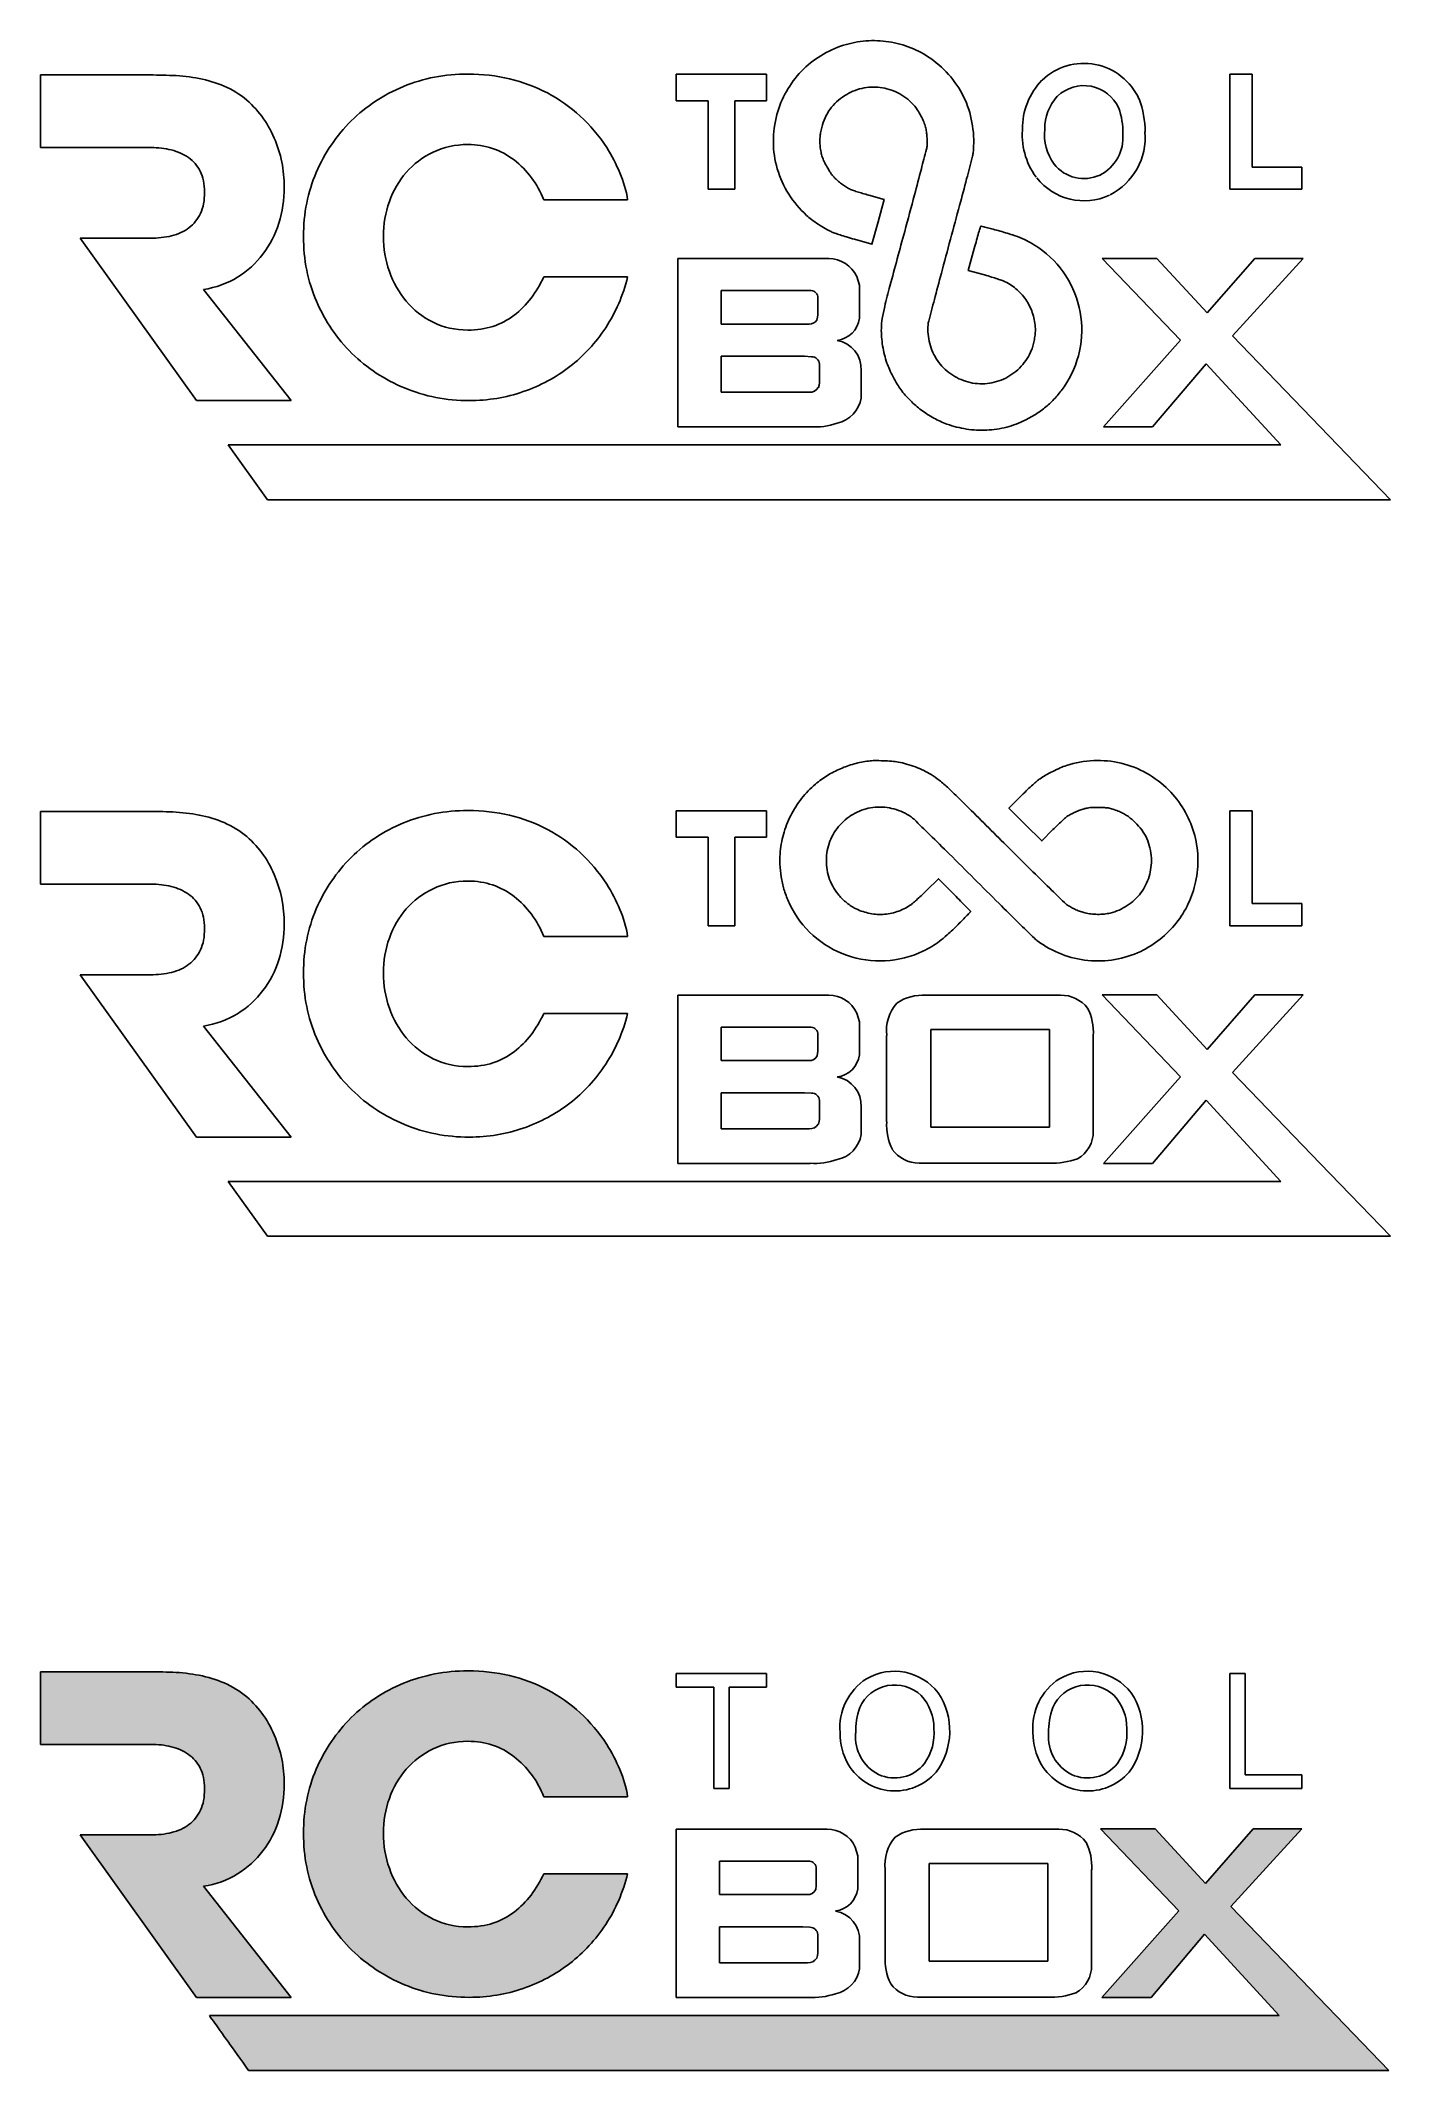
# Model space of a CAD drawing. Extents: x 205 to 329, y 549 to 736.
import ezdxf

# ---------------------------------------------------------------- set-up
doc = ezdxf.new("R2010")
doc.units = 0
doc.header["$MEASUREMENT"] = 0
doc.layers.add('Capa_1', color=7, linetype='Continuous')

msp = doc.modelspace()

# ---------------------------------------------------------------- hatches: boundary and pattern name
h = msp.add_hatch(color=256)
h.dxf.hatch_style = 1
edge = h.paths.add_edge_path()
edge.add_spline(control_points=[(233.21, 581.72), (231.85, 580.37), (230.77, 578.79), (229.99, 576.98)], knot_values=[0, 0, 0, 0, 1, 1, 1, 1], degree=3, periodic=0)
edge.add_spline(control_points=[(229.99, 576.98), (229.2, 575.16), (228.81, 573.2), (228.81, 571.09)], knot_values=[0, 0, 0, 0, 0.5, 0.5, 0.5, 0.5], degree=3, periodic=0)
edge.add_spline(control_points=[(228.81, 571.09), (228.81, 568.95), (229.21, 566.97), (230.01, 565.12)], knot_values=[0.5, 0.5, 0.5, 0.5, 1, 1, 1, 1], degree=3, periodic=0)
edge.add_spline(control_points=[(230.01, 565.12), (230.81, 563.28), (231.89, 561.69), (233.27, 560.34)], knot_values=[0, 0, 0, 0, 1, 1, 1, 1], degree=3, periodic=0)
edge.add_spline(control_points=[(233.27, 560.34), (234.64, 558.99), (236.26, 557.93), (238.11, 557.16)], knot_values=[0, 0, 0, 0, 1, 1, 1, 1], degree=3, periodic=0)
edge.add_spline(control_points=[(238.11, 557.16), (239.97, 556.38), (241.95, 556), (244.06, 556)], knot_values=[0, 0, 0, 0, 0.5, 0.5, 0.5, 0.5], degree=3, periodic=0)
edge.add_spline(control_points=[(244.06, 556), (245.79, 556), (247.45, 556.27), (249.02, 556.82)], knot_values=[0.5, 0.5, 0.5, 0.5, 1, 1, 1, 1], degree=3, periodic=0)
edge.add_spline(control_points=[(249.02, 556.82), (250.6, 557.36), (252.03, 558.13), (253.31, 559.12)], knot_values=[0, 0, 0, 0, 1, 1, 1, 1], degree=3, periodic=0)
edge.add_spline(control_points=[(253.31, 559.12), (254.59, 560.11), (255.69, 561.3), (256.61, 562.7)], knot_values=[0, 0, 0, 0, 1, 1, 1, 1], degree=3, periodic=0)
edge.add_spline(control_points=[(256.61, 562.7), (257.53, 564.1), (258.21, 565.66), (258.63, 567.37)], knot_values=[0, 0, 0, 0, 1, 1, 1, 1], degree=3, periodic=0)
edge.add_spline(control_points=[(258.63, 567.37), (258.63, 567.37), (250.91, 567.37), (250.91, 567.37)], knot_values=[0, 0, 0, 0, 1, 1, 1, 1], degree=3, periodic=0)
edge.add_spline(control_points=[(250.91, 567.37), (250.26, 565.92), (249.36, 564.75), (248.18, 563.84)], knot_values=[0, 0, 0, 0, 1, 1, 1, 1], degree=3, periodic=0)
edge.add_spline(control_points=[(248.18, 563.84), (247.01, 562.93), (245.59, 562.48), (243.94, 562.48)], knot_values=[0, 0, 0, 0, 0.5, 0.5, 0.5, 0.5], degree=3, periodic=0)
edge.add_spline(control_points=[(243.94, 562.48), (242.76, 562.48), (241.7, 562.72), (240.74, 563.2)], knot_values=[0.5, 0.5, 0.5, 0.5, 1, 1, 1, 1], degree=3, periodic=0)
edge.add_spline(control_points=[(240.74, 563.2), (239.77, 563.68), (238.95, 564.32), (238.27, 565.12)], knot_values=[0, 0, 0, 0, 1, 1, 1, 1], degree=3, periodic=0)
edge.add_spline(control_points=[(238.27, 565.12), (237.59, 565.92), (237.07, 566.84), (236.71, 567.87)], knot_values=[0, 0, 0, 0, 1, 1, 1, 1], degree=3, periodic=0)
edge.add_spline(control_points=[(236.71, 567.87), (236.35, 568.9), (236.17, 569.97), (236.17, 571.09)], knot_values=[0, 0, 0, 0, 0.5, 0.5, 0.5, 0.5], degree=3, periodic=0)
edge.add_spline(control_points=[(236.17, 571.09), (236.17, 572.21), (236.35, 573.28), (236.71, 574.29)], knot_values=[0.5, 0.5, 0.5, 0.5, 1, 1, 1, 1], degree=3, periodic=0)
edge.add_spline(control_points=[(236.71, 574.29), (237.07, 575.31), (237.59, 576.2), (238.27, 576.98)], knot_values=[0, 0, 0, 0, 1, 1, 1, 1], degree=3, periodic=0)
edge.add_spline(control_points=[(238.27, 576.98), (238.95, 577.75), (239.77, 578.37), (240.74, 578.84)], knot_values=[0, 0, 0, 0, 1, 1, 1, 1], degree=3, periodic=0)
edge.add_spline(control_points=[(240.74, 578.84), (241.7, 579.3), (242.76, 579.54), (243.94, 579.54)], knot_values=[0, 0, 0, 0, 0.5, 0.5, 0.5, 0.5], degree=3, periodic=0)
edge.add_spline(control_points=[(243.94, 579.54), (245.54, 579.54), (246.96, 579.07), (248.18, 578.12)], knot_values=[0.5, 0.5, 0.5, 0.5, 1, 1, 1, 1], degree=3, periodic=0)
edge.add_spline(control_points=[(248.18, 578.12), (249.41, 577.17), (250.32, 575.95), (250.91, 574.45)], knot_values=[0, 0, 0, 0, 1, 1, 1, 1], degree=3, periodic=0)
edge.add_spline(control_points=[(250.91, 574.45), (250.91, 574.45), (258.63, 574.45), (258.63, 574.45)], knot_values=[0, 0, 0, 0, 1, 1, 1, 1], degree=3, periodic=0)
edge.add_spline(control_points=[(258.63, 574.45), (258.5, 575.31), (258.26, 576.14), (257.91, 576.94)], knot_values=[0, 0, 0, 0, 1, 1, 1, 1], degree=3, periodic=0)
edge.add_spline(control_points=[(257.91, 576.94), (257.57, 577.74), (257.17, 578.51), (256.71, 579.26)], knot_values=[0, 0, 0, 0, 1, 1, 1, 1], degree=3, periodic=0)
edge.add_spline(control_points=[(256.71, 579.26), (255.27, 581.45), (253.45, 583.12), (251.25, 584.28)], knot_values=[0, 0, 0, 0, 1, 1, 1, 1], degree=3, periodic=0)
edge.add_spline(control_points=[(251.25, 584.28), (249.04, 585.44), (246.61, 586.02), (243.94, 586.02)], knot_values=[0, 0, 0, 0, 0.5, 0.5, 0.5, 0.5], degree=3, periodic=0)
edge.add_spline(control_points=[(243.94, 586.02), (241.83, 586.02), (239.86, 585.64), (238.01, 584.88)], knot_values=[0.5, 0.5, 0.5, 0.5, 1, 1, 1, 1], degree=3, periodic=0)
edge.add_spline(control_points=[(238.01, 584.88), (236.17, 584.12), (234.57, 583.07), (233.21, 581.72)], knot_values=[0, 0, 0, 0, 1, 1, 1, 1], degree=3, periodic=0)
edge = h.paths.add_edge_path()
edge.add_spline(control_points=[(226.12, 580.14), (225.51, 581.58), (224.59, 582.81), (223.36, 583.82)], knot_values=[0, 0, 0, 0, 1, 1, 1, 1], degree=3, periodic=0)
edge.add_spline(control_points=[(223.36, 583.82), (222.69, 584.33), (221.99, 584.73), (221.24, 585.02)], knot_values=[0, 0, 0, 0, 1, 1, 1, 1], degree=3, periodic=0)
edge.add_spline(control_points=[(221.24, 585.02), (220.49, 585.31), (219.71, 585.53), (218.92, 585.66)], knot_values=[0, 0, 0, 0, 1, 1, 1, 1], degree=3, periodic=0)
edge.add_spline(control_points=[(218.92, 585.66), (218.11, 585.8), (217.31, 585.88), (216.49, 585.9)], knot_values=[0, 0, 0, 0, 1, 1, 1, 1], degree=3, periodic=0)
edge.add_spline(control_points=[(216.49, 585.9), (215.68, 585.93), (214.87, 585.94), (214.07, 585.94)], knot_values=[0, 0, 0, 0, 1, 1, 1, 1], degree=3, periodic=0)
edge.add_spline(control_points=[(214.07, 585.94), (214.07, 585.94), (204.62, 585.94), (204.62, 585.94)], knot_values=[0, 0, 0, 0, 1, 1, 1, 1], degree=3, periodic=0)
edge.add_spline(control_points=[(204.62, 585.94), (204.62, 585.94), (204.62, 579.26), (204.62, 579.26)], knot_values=[0, 0, 0, 0, 1, 1, 1, 1], degree=3, periodic=0)
edge.add_spline(control_points=[(204.62, 579.26), (204.62, 579.26), (211.95, 579.26), (211.95, 579.26)], knot_values=[0, 0, 0, 0, 1, 1, 1, 1], degree=3, periodic=0)
edge.add_spline(control_points=[(211.95, 579.26), (211.95, 579.26), (214.79, 579.26), (214.79, 579.26)], knot_values=[0, 0, 0, 0, 1, 1, 1, 1], degree=3, periodic=0)
edge.add_spline(control_points=[(214.79, 579.26), (215.43, 579.26), (216.05, 579.18), (216.65, 579.04)], knot_values=[0, 0, 0, 0, 1, 1, 1, 1], degree=3, periodic=0)
edge.add_spline(control_points=[(216.65, 579.04), (217.25, 578.89), (217.78, 578.66), (218.23, 578.34)], knot_values=[0, 0, 0, 0, 1, 1, 1, 1], degree=3, periodic=0)
edge.add_spline(control_points=[(219.32, 577.08), (219.05, 577.6), (218.69, 578.02), (218.23, 578.34)], knot_values=[0, 0, 0, 0, 1, 1, 1, 1], degree=3, periodic=0)
edge.add_spline(control_points=[(219.32, 577.08), (219.58, 576.56), (219.71, 575.92), (219.71, 575.17)], knot_values=[0, 0, 0, 0, 0.5, 0.5, 0.5, 0.5], degree=3, periodic=0)
edge.add_spline(control_points=[(219.71, 575.17), (219.71, 574.4), (219.59, 573.75), (219.34, 573.21)], knot_values=[0.5, 0.5, 0.5, 0.5, 1, 1, 1, 1], degree=3, periodic=0)
edge.add_spline(control_points=[(219.34, 573.21), (219.08, 572.68), (218.73, 572.24), (218.27, 571.89)], knot_values=[0, 0, 0, 0, 1, 1, 1, 1], degree=3, periodic=0)
edge.add_spline(control_points=[(218.27, 571.89), (217.82, 571.54), (217.29, 571.3), (216.67, 571.15)], knot_values=[0, 0, 0, 0, 1, 1, 1, 1], degree=3, periodic=0)
edge.add_spline(control_points=[(216.67, 571.15), (216.06, 571), (215.41, 570.93), (214.71, 570.93)], knot_values=[0, 0, 0, 0, 1, 1, 1, 1], degree=3, periodic=0)
edge.add_spline(control_points=[(214.71, 570.93), (214.71, 570.93), (208.27, 570.93), (208.27, 570.93)], knot_values=[0, 0, 0, 0, 1, 1, 1, 1], degree=3, periodic=0)
edge.add_line((208.27, 570.93), (218.96, 556))
edge.add_line((218.96, 556), (227.68, 556))
edge.add_spline(control_points=[(227.68, 556), (227.68, 556), (219.6, 566.21), (219.6, 566.21)], knot_values=[0, 0, 0, 0, 1, 1, 1, 1], degree=3, periodic=0)
edge.add_spline(control_points=[(219.6, 566.21), (220.77, 566.39), (221.82, 566.77), (222.74, 567.35)], knot_values=[0, 0, 0, 0, 1, 1, 1, 1], degree=3, periodic=0)
edge.add_spline(control_points=[(222.74, 567.35), (223.66, 567.92), (224.44, 568.63), (225.08, 569.47)], knot_values=[0, 0, 0, 0, 1, 1, 1, 1], degree=3, periodic=0)
edge.add_spline(control_points=[(225.08, 569.47), (225.72, 570.31), (226.21, 571.25), (226.54, 572.31)], knot_values=[0, 0, 0, 0, 1, 1, 1, 1], degree=3, periodic=0)
edge.add_spline(control_points=[(226.54, 572.31), (226.88, 573.36), (227.04, 574.47), (227.04, 575.61)], knot_values=[0, 0, 0, 0, 0.5, 0.5, 0.5, 0.5], degree=3, periodic=0)
edge.add_spline(control_points=[(227.04, 575.61), (227.04, 577.19), (226.74, 578.7), (226.12, 580.14)], knot_values=[0.5, 0.5, 0.5, 0.5, 1, 1, 1, 1], degree=3, periodic=0)
h = msp.add_hatch(color=256)
h.dxf.hatch_style = 1
edge = h.paths.add_edge_path()
edge.add_line((328.65, 549.28), (322.18, 556))
edge.add_line((322.18, 556), (314.12, 564.35))
edge.add_line((314.12, 564.35), (320.64, 571.48))
edge.add_line((320.64, 571.48), (316.19, 571.48))
edge.add_line((316.19, 571.48), (311.8, 566.47))
edge.add_line((311.8, 566.47), (307.17, 571.48))
edge.add_line((307.17, 571.48), (302.13, 571.48))
edge.add_line((302.13, 571.48), (309.33, 563.95))
edge.add_line((309.33, 563.95), (302.25, 556))
edge.add_line((302.25, 556), (306.78, 556))
edge.add_line((306.78, 556), (311.7, 561.8))
edge.add_line((311.7, 561.8), (318.57, 554.33))
edge.add_line((318.57, 554.33), (220.15, 554.33))
edge.add_spline(control_points=[(220.15, 554.33), (220.47, 553.88), (220.81, 553.41), (221.16, 552.92)], knot_values=[0.33372, 0.33372, 0.33372, 0.33372, 0.401256, 0.401256, 0.401256, 0.401256], degree=3, periodic=0)
edge.add_spline(control_points=[(221.16, 552.92), (221.16, 552.92), (222.26, 551.38), (223.76, 549.28)], knot_values=[0, 0, 0, 0, 0.321736, 0.321736, 0.321736, 0.321736], degree=3, periodic=0)
edge.add_line((223.76, 549.28), (328.65, 549.28))

# ---------------------------------------------------------------- linework, layer by layer
for p, q in [((263.09, 730.38), (263.09, 732.82)), ((263.09, 732.82), (271.42, 732.82)), ((271.42, 732.82), (271.42, 730.38)), ((314.04, 722.24), (314.04, 732.82)), ((316.08, 732.82), (314.04, 732.82)), ((316.08, 724.28), (316.08, 732.82)), ((263.09, 730.38), (266.04, 730.38)), ((266.04, 722.24), (266.04, 730.38)), ((268.48, 730.38), (271.42, 730.38)), ((268.48, 722.24), (268.48, 730.38)), ((320.64, 724.28), (316.08, 724.28)), ((320.64, 724.28), (320.64, 722.24)), ((266.04, 722.24), (268.48, 722.24)), ((320.64, 722.24), (314.04, 722.24)), ((263.24, 715.86), (277.14, 715.86)), ((263.24, 700.4), (263.24, 715.86)), ((309.49, 708.35), (302.28, 715.88)), ((302.28, 715.88), (307.32, 715.88)), ((307.32, 715.88), (311.95, 710.87)), ((311.95, 710.87), (316.34, 715.88)), ((320.79, 715.88), (314.27, 708.76)), ((316.34, 715.88), (320.79, 715.88)), ((267.22, 712.92), (267.22, 709.85)), ((275.38, 712.92), (267.22, 712.92)), ((279.72, 714.22), (279.95, 713.41)), ((279.95, 713.41), (279.95, 710.38)), ((276.13, 710.7), (276.13, 712.38)), ((267.22, 709.85), (275.33, 709.85)), ((276.08, 710.28), (276.13, 710.7)), ((302.4, 700.4), (309.49, 708.35)), ((314.27, 708.76), (322.33, 700.4)), ((267.22, 706.89), (267.22, 703.58)), ((274.9, 706.89), (267.22, 706.89)), ((275.54, 706.84), (274.9, 706.89)), ((276.28, 704.9), (276.28, 706.17)), ((280.11, 705.57), (280.11, 703.04)), ((311.85, 706.2), (306.93, 700.4)), ((318.72, 698.73), (311.85, 706.2)), ((267.22, 703.58), (275.33, 703.58)), ((218.96, 702.81), (227.68, 702.81)), ((275.41, 700.4), (263.24, 700.4)), ((306.93, 700.4), (302.4, 700.4)), ((322.33, 700.4), (328.8, 693.68)), ((318.72, 698.73), (221.87, 698.73)), ((221.87, 698.73), (225.49, 693.68)), ((328.8, 693.68), (225.49, 693.68)), ((263.09, 662.66), (263.09, 665.1)), ((263.09, 665.1), (271.42, 665.1)), ((271.42, 665.1), (271.42, 662.66)), ((314.04, 654.52), (314.04, 665.1)), ((316.08, 665.1), (314.04, 665.1)), ((316.08, 656.57), (316.08, 665.1)), ((263.09, 662.66), (266.04, 662.66)), ((266.04, 654.52), (266.04, 662.66)), ((268.48, 654.52), (268.48, 662.66)), ((268.48, 662.66), (271.42, 662.66)), ((320.64, 656.57), (316.08, 656.57)), ((320.64, 656.57), (320.64, 654.52)), ((266.04, 654.52), (268.48, 654.52)), ((320.64, 654.52), (314.04, 654.52)), ((263.24, 648.14), (277.14, 648.14)), ((263.24, 632.68), (263.24, 648.14)), ((286.1, 648.14), (298.46, 648.14)), ((309.49, 640.63), (302.28, 648.16)), ((302.28, 648.16), (307.32, 648.16)), ((307.32, 648.16), (311.95, 643.15)), ((311.95, 643.15), (316.34, 648.16)), ((320.79, 648.16), (314.27, 641.04)), ((316.34, 648.16), (320.79, 648.16)), ((279.72, 646.5), (279.95, 645.7)), ((267.22, 645.21), (267.22, 642.13)), ((275.38, 645.21), (267.22, 645.21)), ((276.13, 642.99), (276.13, 644.67)), ((279.95, 645.7), (279.95, 642.66)), ((282.46, 636.5), (282.46, 644.42)), ((297.43, 644.99), (286.52, 644.99)), ((286.52, 644.99), (286.52, 636)), ((297.43, 636), (297.43, 644.99)), ((301.47, 644.42), (301.47, 635.63)), ((267.22, 642.13), (275.33, 642.13)), ((276.08, 642.56), (276.13, 642.99)), ((302.4, 632.68), (309.49, 640.63)), ((314.27, 641.04), (322.33, 632.68)), ((267.22, 639.17), (267.22, 635.86)), ((274.9, 639.17), (267.22, 639.17)), ((275.54, 639.12), (274.9, 639.17)), ((276.28, 637.19), (276.28, 638.46)), ((311.85, 638.49), (306.93, 632.68)), ((318.72, 631.01), (311.85, 638.49)), ((280.11, 637.86), (280.11, 635.32)), ((218.96, 635.09), (227.68, 635.09)), ((267.22, 635.86), (275.33, 635.86)), ((286.52, 636), (297.43, 636)), ((275.41, 632.68), (263.24, 632.68)), ((297.42, 632.71), (285.44, 632.71)), ((306.93, 632.68), (302.4, 632.68)), ((322.33, 632.68), (328.8, 625.97)), ((318.72, 631.01), (221.87, 631.01)), ((221.87, 631.01), (225.49, 625.97)), ((328.8, 625.97), (225.49, 625.97)), ((263.09, 584.52), (263.09, 585.77)), ((263.09, 585.77), (271.42, 585.77)), ((266.56, 584.52), (263.09, 584.52)), ((266.56, 575.19), (266.56, 584.52)), ((271.42, 584.52), (267.96, 584.52)), ((267.96, 584.52), (267.96, 575.19)), ((271.42, 585.77), (271.42, 584.52)), ((314.04, 575.19), (314.04, 585.77)), ((314.04, 585.77), (315.44, 585.77)), ((315.44, 585.77), (315.44, 576.45)), ((267.96, 575.19), (266.56, 575.19)), ((320.64, 575.19), (314.04, 575.19)), ((315.44, 576.45), (320.64, 576.45)), ((320.64, 576.45), (320.64, 575.19)), ((263.09, 571.46), (276.99, 571.46)), ((263.09, 556), (263.09, 571.46)), ((285.94, 571.46), (298.31, 571.46)), ((309.33, 563.95), (302.13, 571.48)), ((302.13, 571.48), (307.17, 571.48)), ((307.17, 571.48), (311.8, 566.47)), ((311.8, 566.47), (316.19, 571.48)), ((320.64, 571.48), (314.12, 564.35)), ((316.19, 571.48), (320.64, 571.48)), ((279.57, 569.82), (279.8, 569.01)), ((267.07, 568.52), (267.07, 565.45)), ((275.23, 568.52), (267.07, 568.52)), ((275.98, 566.3), (275.98, 567.98)), ((279.8, 569.01), (279.8, 565.97)), ((282.31, 559.82), (282.31, 567.74)), ((297.28, 568.31), (286.37, 568.31)), ((286.37, 568.31), (286.37, 559.32)), ((297.28, 559.32), (297.28, 568.31)), ((301.31, 567.74), (301.31, 558.95)), ((275.93, 565.88), (275.98, 566.3)), ((267.07, 565.45), (275.18, 565.45)), ((302.25, 556), (309.33, 563.95)), ((314.12, 564.35), (322.18, 556)), ((267.07, 562.49), (267.07, 559.18)), ((274.75, 562.49), (267.07, 562.49)), ((275.39, 562.44), (274.75, 562.49)), ((276.13, 560.5), (276.13, 561.77)), ((311.7, 561.8), (306.78, 556)), ((318.57, 554.33), (311.7, 561.8)), ((279.96, 561.17), (279.96, 558.64)), ((267.07, 559.18), (275.18, 559.18)), ((286.37, 559.32), (297.28, 559.32)), ((218.96, 556), (227.68, 556)), ((318.57, 554.33), (220.15, 554.33)), ((275.26, 556), (263.09, 556)), ((297.27, 556.02), (285.29, 556.02)), ((306.78, 556), (302.25, 556)), ((322.18, 556), (328.65, 549.28)), ((328.65, 549.28), (223.76, 549.28))]:
    msp.add_line(p, q)
at = {"color": 7, "linetype": 'Continuous'}
for p, q in [((208.27, 717.74), (218.96, 702.81)), ((208.27, 650.02), (218.96, 635.09)), ((208.27, 570.93), (218.96, 556))]:
    msp.add_line(p, q, dxfattribs=at)
for points in [[(283.75, 703.83, 0.035962), (284.64, 702.81, 0.035912), (285.66, 701.93, 0.035978), (286.79, 701.2, 0.036396), (288.01, 700.65, 0.051269), (289.8, 700.19, 0.049608), (291.67, 700.1, 0.049935), (293.5, 700.37, 0.053462), (295.2, 701.01, 0.02811), (296.28, 701.62, 0.033341), (297.22, 702.32, 0.033831), (298.05, 703.14, 0.030555), (298.79, 704.08, 0.09876), (300.2, 707.36, 0.098048), (300.26, 710.94, 0.097993), (298.95, 714.27, 0.098528), (296.46, 716.85, 0.020904), (295.67, 717.35, 0.030459), (294.94, 717.71, 0.024182), (294.05, 718.04, 0.008188), (292.72, 718.44, 0.002256), (292.12, 718.6, 0.00363), (291.61, 718.73, 0.000744), (291.16, 718.85, 0.19353), (291.12, 718.84, 0.193681), (291.09, 718.81, 0.000448), (290.92, 718.23, 0.002804), (290.74, 717.57, 0.001729), (290.52, 716.8), (289.97, 714.78), (291.47, 714.36, -0.004348), (292.11, 714.17, -0.006279), (292.67, 713.99, -0.006421), (293.12, 713.84, -0.030668), (293.37, 713.73, -0.066675), (294.48, 712.98, -0.067211), (295.35, 711.96, -0.067238), (295.91, 710.74, -0.066821), (296.14, 709.42, -0.031224), (296.12, 708.96, -0.021889), (296.05, 708.44, -0.021789), (295.94, 707.92, -0.02951), (295.79, 707.47, -0.090219), (294.83, 705.96, -0.090904), (293.41, 704.88, -0.091156), (291.7, 704.38, -0.091341), (289.93, 704.52, -0.087582), (288.36, 705.26, -0.088336), (287.14, 706.48, -0.088087), (286.42, 708.05, -0.086464), (286.27, 709.78, -0.041067), (286.33, 710.12, -0.000595), (286.85, 712.09, -0.001485), (287.49, 714.51, -0.000709), (288.33, 717.64, 0.000717), (289.17, 720.76, 0.001473), (289.82, 723.2, 0.000672), (290.33, 725.17, 0.034669), (290.41, 725.56, 0.065833), (290.36, 728.07, 0.067992), (289.67, 730.46, 0.068271), (288.36, 732.56, 0.067277), (286.53, 734.25, 0.057321), (284.68, 735.25, 0.057159), (282.65, 735.8, 0.05724), (280.55, 735.88, 0.057797), (278.5, 735.48, 0.061721), (276.4, 734.52, 0.062878), (274.61, 733.08, 0.062912), (273.24, 731.24, 0.061905), (272.37, 729.11, 0.068703), (272.04, 726.6, 0.069803), (272.4, 724.11, 0.06939), (273.45, 721.8, 0.066602), (275.09, 719.84, 0.025882), (275.55, 719.46, 0.013125), (276.17, 719.02, 0.013127), (276.81, 718.62, 0.024701), (277.35, 718.34, 0.021952), (277.68, 718.2, 0.007893), (278.17, 718.04, 0.006755), (278.77, 717.85, 0.003973), (279.5, 717.64), (281.11, 717.19), (281.67, 719.24), (282.23, 721.3), (280.81, 721.69, -0.003346), (280.25, 721.86, -0.004262), (279.74, 722.01, -0.003345), (279.31, 722.15, -0.035238), (279.14, 722.22, -0.024802), (278.78, 722.42, -0.017496), (278.4, 722.67, -0.017425), (278.04, 722.95, -0.023568), (277.73, 723.24, -0.013906), (277.52, 723.46, -0.025787), (277.36, 723.65, -0.020484), (277.21, 723.89, -0.005811), (276.99, 724.27, -0.015895), (276.71, 724.79, -0.032472), (276.54, 725.22, -0.033991), (276.42, 725.65, -0.019225), (276.34, 726.19, -0.022447), (276.32, 726.61, -0.025942), (276.33, 727.02, -0.024336), (276.38, 727.44, -0.016115), (276.49, 727.92, -0.045634), (276.8, 728.81, -0.049783), (277.25, 729.59, -0.049584), (277.86, 730.27, -0.044628), (278.6, 730.85, -0.085685), (280.18, 731.51, -0.08799), (281.86, 731.6, -0.087586), (283.49, 731.1, -0.083917), (284.87, 730.07, -0.037074), (285.21, 729.65, -0.024242), (285.54, 729.12, -0.024271), (285.82, 728.56, -0.037838), (286.01, 728.06, -0.023303), (286.1, 727.64, -0.019029), (286.16, 727.18, -0.019027), (286.19, 726.72, -0.023283), (286.18, 726.28, -0.045537), (286.13, 725.93, -0.000825), (285.65, 724.11, -0.001703), (285.02, 721.72, -0.000637), (284.12, 718.37, 0.00052), (282.76, 713.34, 0.006828), (282.28, 711.46, 0.018956), (282.06, 710.36, 0.033036), (281.97, 709.43, 0.026706), (281.99, 708.67, 0.020221), (282.09, 707.85, 0.020015), (282.26, 707.02, 0.024136), (282.49, 706.26, 0.025157), (282.71, 705.7, 0.011263), (283.06, 704.99, 0.011176), (283.44, 704.31, 0.028406)], [(280.8, 669.67, 0.035962), (279.47, 669.41, 0.035912), (278.2, 668.96, 0.035978), (277.01, 668.34, 0.036396), (275.92, 667.55, 0.051269), (274.63, 666.23, 0.049608), (273.63, 664.65, 0.049935), (272.96, 662.92, 0.053462), (272.66, 661.13, 0.02811), (272.66, 659.89, 0.033341), (272.81, 658.72, 0.033831), (273.1, 657.6, 0.030555), (273.55, 656.49, 0.09876), (275.7, 653.64, 0.098048), (278.78, 651.81, 0.097993), (282.33, 651.3, 0.098528), (285.79, 652.18, 0.020904), (286.62, 652.62, 0.030459), (287.3, 653.07, 0.024182), (288.03, 653.68, 0.008188), (289.03, 654.64, 0.002256), (289.47, 655.08, 0.00363), (289.84, 655.46, 0.000744), (290.16, 655.79, 0.19353), (290.18, 655.83, 0.193681), (290.16, 655.87, 0.000448), (289.74, 656.3, 0.002804), (289.26, 656.79, 0.001729), (288.7, 657.36), (287.22, 658.84), (286.11, 657.75, -0.004348), (285.63, 657.29, -0.006279), (285.2, 656.89, -0.006421), (284.84, 656.57, -0.030668), (284.62, 656.41, -0.066675), (283.42, 655.82, -0.067211), (282.1, 655.57, -0.067238), (280.77, 655.69, -0.066821), (279.51, 656.15, -0.031224), (279.11, 656.39, -0.021889), (278.69, 656.71, -0.021789), (278.3, 657.06, -0.02951), (277.99, 657.42, -0.090219), (277.14, 659, -0.090904), (276.92, 660.77, -0.091156), (277.33, 662.5, -0.091341), (278.33, 663.97, -0.087582), (279.75, 664.97, -0.088336), (281.41, 665.42, -0.088087), (283.13, 665.26, -0.086464), (284.71, 664.53, -0.041067), (284.98, 664.31, -0.000595), (286.43, 662.89, -0.001485), (288.22, 661.13, -0.000709), (290.51, 658.85, 0.000717), (292.8, 656.57, 0.001473), (294.6, 654.79, 0.000672), (296.06, 653.37, 0.034669), (296.36, 653.12, 0.065833), (298.56, 651.91, 0.067992), (300.98, 651.33, 0.068271), (303.46, 651.42, 0.067277), (305.83, 652.17, 0.057321), (307.61, 653.29, 0.057159), (309.1, 654.77, 0.05724), (310.21, 656.56, 0.057797), (310.88, 658.54, 0.061721), (311.09, 660.84, 0.062878), (310.72, 663.1, 0.062912), (309.8, 665.2, 0.061905), (308.39, 667.02, 0.068703), (306.37, 668.55, 0.069803), (304.03, 669.47, 0.06939), (301.51, 669.71, 0.066602), (298.99, 669.26, 0.025882), (298.43, 669.04, 0.013125), (297.75, 668.72, 0.013127), (297.08, 668.36, 0.024701), (296.57, 668.04, 0.021952), (296.28, 667.82, 0.007893), (295.9, 667.48, 0.006755), (295.43, 667.05, 0.003973), (294.89, 666.52), (293.71, 665.34), (295.21, 663.84), (296.72, 662.33), (297.76, 663.36, -0.003346), (298.18, 663.77, -0.004262), (298.57, 664.14, -0.003345), (298.9, 664.45, -0.035238), (299.05, 664.56, -0.024802), (299.4, 664.77, -0.017496), (299.81, 664.98, -0.017425), (300.23, 665.15, -0.023568), (300.63, 665.28, -0.013906), (300.93, 665.35, -0.025787), (301.18, 665.39, -0.020484), (301.46, 665.41, -0.005811), (301.9, 665.41, -0.015895), (302.49, 665.39, -0.032472), (302.94, 665.33, -0.033991), (303.37, 665.21, -0.019225), (303.88, 665.02, -0.022447), (304.26, 664.83, -0.025942), (304.61, 664.62, -0.024336), (304.95, 664.36, -0.016115), (305.32, 664.03, -0.045634), (305.93, 663.33, -0.049783), (306.39, 662.54, -0.049584), (306.68, 661.68, -0.044628), (306.81, 660.74, -0.085685), (306.6, 659.05, -0.08799), (305.84, 657.54, -0.087586), (304.6, 656.38, -0.083917), (303.02, 655.69, -0.037074), (302.49, 655.6, -0.024242), (301.86, 655.57, -0.024271), (301.24, 655.61, -0.037838), (300.71, 655.7, -0.023303), (300.3, 655.83, -0.019029), (299.87, 656, -0.019027), (299.46, 656.2, -0.023283), (299.09, 656.43, -0.045537), (298.81, 656.65, -0.000825), (297.46, 657.97, -0.001703), (295.7, 659.7, -0.000637), (293.24, 662.14, 0.00052), (289.54, 665.82, 0.006828), (288.15, 667.16, 0.018956), (287.3, 667.9, 0.033036), (286.54, 668.44, 0.026706), (285.87, 668.8, 0.020221), (285.1, 669.12, 0.020015), (284.3, 669.39, 0.024136), (283.53, 669.57, 0.025157), (282.93, 669.65, 0.011263), (282.14, 669.69, 0.011176), (281.36, 669.71, 0.028406)]]:
    msp.add_lwpolyline(points, format="xyb", close=True)
for centre, radius, start, end in [((300.6, 728.24), 5.57, 24.4551, 133.6922), ((301.39, 727.81), 6.44, 136.1789, 180.6144), ((300.6, 728.24), 3.53, 24.4551, 133.6922), ((301.41, 727.81), 4.41, 137.4532, 180.5966), ((297.76, 727.5), 8.48, 0, 21.0345), ((301.65, 727.28), 6.72, 174.035, 215.8346), ((297.62, 727.5), 6.57, 358.5963, 19.6093), ((301.65, 727.28), 4.67, 174.035, 215.8346), ((300.31, 727), 3.89, 297.0748, 4.9164), ((300.31, 727), 5.93, 297.0748, 4.9164), ((300.61, 726.73), 3.51, 218.4644, 294.8817), ((300.61, 726.73), 5.55, 218.4644, 294.8817), ((275.46, 712.24), 0.685, 11.927, 96.4519), ((275.38, 710.62), 0.776, 265.8423, 333.6557), ((275.57, 706.13), 0.71, 3.1965, 92.6202), ((275.39, 704.5), 0.921, 265.8377, 328.0942), ((274.15, 704.7), 2.14, 341.3171, 5.5693), ((275.46, 644.52), 0.685, 11.927, 96.4519), ((275.38, 642.9), 0.776, 265.8423, 333.6557), ((275.57, 638.42), 0.71, 3.1965, 92.6202), ((274.15, 636.98), 2.14, 341.3171, 5.5693), ((275.39, 636.78), 0.921, 265.8377, 328.0942), ((283.2, 581.19), 3.53, 46.3078, 155.5449), ((300.95, 581.19), 3.53, 46.3078, 155.545), ((286.18, 580.45), 6.57, 160.3907, 181.4037), ((282.39, 580.76), 4.41, 359.4034, 42.5468), ((303.93, 580.45), 6.57, 160.3896, 181.405), ((300.14, 580.76), 4.41, 359.4037, 42.5463), ((282.15, 580.23), 4.67, 324.1654, 5.965), ((299.9, 580.23), 4.67, 324.1654, 5.965), ((283.48, 579.95), 3.89, 175.0836, 242.9252), ((301.23, 579.95), 3.89, 175.0836, 242.9252), ((283.19, 579.68), 3.51, 245.1183, 321.5356), ((300.94, 579.68), 3.51, 245.1183, 321.5356), ((275.31, 567.84), 0.685, 11.927, 96.4519), ((275.23, 566.22), 0.776, 265.8423, 333.6557), ((275.42, 561.73), 0.71, 3.1965, 92.6202), ((274, 560.3), 2.14, 341.3171, 5.5693), ((275.24, 560.1), 0.921, 265.8377, 328.0942)]:
    msp.add_arc(centre, radius, start, end)
at = {"extrusion": (0, 0, -1)}
for centre, radius, start, end in [((-277.13, 713), 2.86, 90.2216, 154.717), ((-277.61, 710.68), 2.36, 187.4101, 262.8355), ((-277.46, 705.71), 2.66, 99.6277, 183.0633), ((-277.35, 703.49), 2.8, 189.1387, 258.4869), ((-275.78, 706.97), 6.59, 251.1851, 273.2218), ((-277.13, 645.28), 2.86, 90.2216, 154.717), ((-285.86, 643.61), 4.54, 57.0612, 92.972), ((-298.5, 645.03), 3.11, 89.2769, 141.8334), ((-286.41, 644.84), 3.97, 353.9296, 40.4969), ((-296.57, 644.74), 4.91, 153.1361, 183.6848), ((-277.61, 642.96), 2.36, 187.4101, 262.8355), ((-277.46, 638), 2.66, 99.6277, 183.0633), ((-287.69, 636.22), 5.23, 334.1662, 3.1268), ((-277.35, 635.77), 2.8, 189.1387, 258.4869), ((-298.66, 635.55), 2.8, 178.3484, 240.7866), ((-275.78, 639.26), 6.59, 251.1851, 273.2218), ((-285.42, 635.74), 3.03, 269.5914, 323.6383), ((-297.75, 639.28), 6.58, 249.7393, 272.8713), ((-283.17, 580.88), 5.1, 59.9624, 142.3156), ((-300.92, 580.88), 5.1, 59.9624, 142.3155), ((-283.5, 580.79), 5.35, 355.1812, 57.3971), ((-301.25, 580.79), 5.35, 355.1812, 57.3967), ((-281.86, 580.49), 6.4, 146.7473, 216.2971), ((-299.61, 580.49), 6.4, 146.7473, 216.2971), ((-284.17, 580.32), 6, 330.6099, 0.194), ((-301.92, 580.32), 6, 330.6099, 0.194), ((-283.23, 580.01), 5.03, 221.1735, 328.4105), ((-300.98, 580.01), 5.03, 221.1734, 328.4105), ((-276.98, 568.6), 2.86, 90.2216, 154.717), ((-285.71, 566.93), 4.54, 57.0612, 92.972), ((-298.35, 568.35), 3.11, 89.2769, 141.8334), ((-286.26, 568.16), 3.97, 353.9296, 40.4969), ((-296.42, 568.05), 4.91, 153.1361, 183.6848), ((-277.46, 566.28), 2.36, 187.4101, 262.8355), ((-277.31, 561.31), 2.66, 99.6277, 183.0633), ((-277.2, 559.08), 2.8, 189.1387, 258.4869), ((-287.54, 559.53), 5.23, 334.1662, 3.1268), ((-298.51, 558.87), 2.8, 178.3484, 240.7866), ((-275.63, 562.57), 6.59, 251.1851, 273.2218), ((-285.27, 559.05), 3.03, 269.5914, 323.6383), ((-297.6, 562.59), 6.58, 249.7393, 272.8713)]:
    msp.add_arc(centre, radius, start, end, dxfattribs=at)
at = {"layer": 'Capa_1', "color": 7, "linetype": 'Continuous'}
for points in [[(214.07, 732.75), (214.07, 732.75), (204.62, 732.75), (204.62, 732.75)], [(204.62, 732.75), (204.62, 732.75), (204.62, 726.07), (204.62, 726.07)], [(216.49, 732.71), (215.68, 732.74), (214.87, 732.75), (214.07, 732.75)], [(218.92, 732.47), (218.11, 732.61), (217.31, 732.69), (216.49, 732.71)], [(221.24, 731.83), (220.49, 732.13), (219.71, 732.34), (218.92, 732.47)], [(223.36, 730.63), (222.69, 731.14), (221.99, 731.54), (221.24, 731.83)], [(238.01, 731.69), (236.17, 730.93), (234.57, 729.88), (233.21, 728.53)], [(226.12, 726.95), (225.51, 728.39), (224.59, 729.62), (223.36, 730.63)], [(256.71, 726.07), (255.27, 728.26), (253.45, 729.93), (251.25, 731.09)], [(233.21, 728.53), (231.85, 727.18), (230.77, 725.6), (229.99, 723.79)], [(204.62, 726.07), (204.62, 726.07), (211.95, 726.07), (211.95, 726.07)], [(211.95, 726.07), (211.95, 726.07), (214.79, 726.07), (214.79, 726.07)], [(214.79, 726.07), (215.43, 726.07), (216.05, 725.99), (216.65, 725.85)], [(257.91, 723.75), (257.57, 724.55), (257.17, 725.32), (256.71, 726.07)], [(216.65, 725.85), (217.25, 725.7), (217.78, 725.47), (218.23, 725.15)], [(218.23, 725.15), (218.69, 724.83), (219.05, 724.41), (219.32, 723.89)], [(238.27, 723.79), (238.95, 724.56), (239.77, 725.18), (240.74, 725.65)], [(248.18, 724.93), (249.41, 723.98), (250.32, 722.76), (250.91, 721.26)], [(236.71, 721.1), (237.07, 722.12), (237.59, 723.01), (238.27, 723.79)], [(258.63, 721.26), (258.5, 722.12), (258.26, 722.95), (257.91, 723.75)], [(250.91, 721.26), (250.91, 721.26), (258.63, 721.26), (258.63, 721.26)], [(218.27, 718.7), (217.82, 718.35), (217.29, 718.11), (216.67, 717.96)], [(219.34, 720.02), (219.08, 719.49), (218.73, 719.05), (218.27, 718.7)], [(225.08, 716.28), (225.72, 717.12), (226.21, 718.07), (226.54, 719.12)], [(214.71, 717.74), (214.71, 717.74), (208.27, 717.74), (208.27, 717.74)], [(216.67, 717.96), (216.06, 717.81), (215.41, 717.74), (214.71, 717.74)], [(222.74, 714.16), (223.66, 714.73), (224.44, 715.44), (225.08, 716.28)], [(219.6, 713.02), (220.77, 713.2), (221.82, 713.58), (222.74, 714.16)], [(227.68, 702.81), (227.68, 702.81), (219.6, 713.02), (219.6, 713.02)], [(238.27, 711.94), (237.59, 712.74), (237.07, 713.65), (236.71, 714.68)], [(250.91, 714.18), (250.26, 712.74), (249.36, 711.56), (248.18, 710.65)], [(258.63, 714.18), (258.63, 714.18), (250.91, 714.18), (250.91, 714.18)], [(256.61, 709.51), (257.53, 710.91), (258.21, 712.47), (258.63, 714.18)], [(230.01, 711.94), (230.81, 710.09), (231.89, 708.5), (233.27, 707.15)], [(240.74, 710.01), (239.77, 710.49), (238.95, 711.13), (238.27, 711.94)], [(253.31, 705.93), (254.59, 706.92), (255.69, 708.11), (256.61, 709.51)], [(233.27, 707.15), (234.64, 705.8), (236.26, 704.74), (238.11, 703.97)], [(249.02, 703.63), (250.6, 704.17), (252.03, 704.94), (253.31, 705.93)], [(214.07, 665.04), (214.07, 665.04), (204.62, 665.04), (204.62, 665.04)], [(204.62, 665.04), (204.62, 665.04), (204.62, 658.35), (204.62, 658.35)], [(216.49, 665), (215.68, 665.02), (214.87, 665.04), (214.07, 665.04)], [(218.92, 664.76), (218.11, 664.89), (217.31, 664.97), (216.49, 665)], [(221.24, 664.12), (220.49, 664.41), (219.71, 664.62), (218.92, 664.76)], [(223.36, 662.92), (222.69, 663.42), (221.99, 663.82), (221.24, 664.12)], [(226.12, 659.23), (225.51, 660.67), (224.59, 661.9), (223.36, 662.92)], [(238.01, 663.98), (236.17, 663.22), (234.57, 662.16), (233.21, 660.81)], [(256.71, 658.35), (255.27, 660.54), (253.45, 662.21), (251.25, 663.38)], [(233.21, 660.81), (231.85, 659.47), (230.77, 657.88), (229.99, 656.07)], [(204.62, 658.35), (204.62, 658.35), (211.95, 658.35), (211.95, 658.35)], [(211.95, 658.35), (211.95, 658.35), (214.79, 658.35), (214.79, 658.35)], [(214.79, 658.35), (215.43, 658.35), (216.05, 658.28), (216.65, 658.13)], [(216.65, 658.13), (217.25, 657.98), (217.78, 657.75), (218.23, 657.43)], [(218.23, 657.43), (218.69, 657.11), (219.05, 656.69), (219.32, 656.17)], [(238.27, 656.07), (238.95, 656.84), (239.77, 657.46), (240.74, 657.93)], [(248.18, 657.21), (249.41, 656.26), (250.32, 655.04), (250.91, 653.55)], [(257.91, 656.03), (257.57, 656.83), (257.17, 657.6), (256.71, 658.35)], [(236.71, 653.39), (237.07, 654.4), (237.59, 655.3), (238.27, 656.07)], [(258.63, 653.55), (258.5, 654.4), (258.26, 655.23), (257.91, 656.03)], [(250.91, 653.55), (250.91, 653.55), (258.63, 653.55), (258.63, 653.55)], [(219.34, 652.31), (219.08, 651.77), (218.73, 651.33), (218.27, 650.98)], [(225.08, 648.56), (225.72, 649.4), (226.21, 650.35), (226.54, 651.4)], [(214.71, 650.02), (214.71, 650.02), (208.27, 650.02), (208.27, 650.02)], [(216.67, 650.24), (216.06, 650.1), (215.41, 650.02), (214.71, 650.02)], [(218.27, 650.98), (217.82, 650.64), (217.29, 650.39), (216.67, 650.24)], [(222.74, 646.44), (223.66, 647.02), (224.44, 647.72), (225.08, 648.56)], [(219.6, 645.3), (220.77, 645.49), (221.82, 645.87), (222.74, 646.44)], [(238.27, 644.22), (237.59, 645.02), (237.07, 645.93), (236.71, 646.96)], [(250.91, 646.46), (250.26, 645.02), (249.36, 643.84), (248.18, 642.94)], [(258.63, 646.46), (258.63, 646.46), (250.91, 646.46), (250.91, 646.46)], [(256.61, 641.8), (257.53, 643.19), (258.21, 644.75), (258.63, 646.46)], [(227.68, 635.09), (227.68, 635.09), (219.6, 645.3), (219.6, 645.3)], [(230.01, 644.22), (230.81, 642.38), (231.89, 640.78), (233.27, 639.43)], [(240.74, 642.3), (239.77, 642.78), (238.95, 643.42), (238.27, 644.22)], [(253.31, 638.21), (254.59, 639.2), (255.69, 640.4), (256.61, 641.8)], [(233.27, 639.43), (234.64, 638.08), (236.26, 637.02), (238.11, 636.25)], [(249.02, 635.91), (250.6, 636.46), (252.03, 637.23), (253.31, 638.21)], [(214.07, 585.94), (214.07, 585.94), (204.62, 585.94), (204.62, 585.94)], [(204.62, 585.94), (204.62, 585.94), (204.62, 579.26), (204.62, 579.26)], [(216.49, 585.9), (215.68, 585.93), (214.87, 585.94), (214.07, 585.94)], [(218.92, 585.66), (218.11, 585.8), (217.31, 585.88), (216.49, 585.9)], [(221.24, 585.02), (220.49, 585.31), (219.71, 585.53), (218.92, 585.66)], [(223.36, 583.82), (222.69, 584.33), (221.99, 584.73), (221.24, 585.02)], [(238.01, 584.88), (236.17, 584.12), (234.57, 583.07), (233.21, 581.72)], [(256.71, 579.26), (255.27, 581.45), (253.45, 583.12), (251.25, 584.28)], [(226.12, 580.14), (225.51, 581.58), (224.59, 582.81), (223.36, 583.82)], [(233.21, 581.72), (231.85, 580.37), (230.77, 578.79), (229.99, 576.98)], [(204.62, 579.26), (204.62, 579.26), (211.95, 579.26), (211.95, 579.26)], [(211.95, 579.26), (211.95, 579.26), (214.79, 579.26), (214.79, 579.26)], [(214.79, 579.26), (215.43, 579.26), (216.05, 579.18), (216.65, 579.04)], [(216.65, 579.04), (217.25, 578.89), (217.78, 578.66), (218.23, 578.34)], [(238.27, 576.98), (238.95, 577.75), (239.77, 578.37), (240.74, 578.84)], [(257.91, 576.94), (257.57, 577.74), (257.17, 578.51), (256.71, 579.26)], [(218.23, 578.34), (218.69, 578.02), (219.05, 577.6), (219.32, 577.08)], [(236.71, 574.29), (237.07, 575.31), (237.59, 576.2), (238.27, 576.98)], [(248.18, 578.12), (249.41, 577.17), (250.32, 575.95), (250.91, 574.45)], [(258.63, 574.45), (258.5, 575.31), (258.26, 576.14), (257.91, 576.94)], [(219.34, 573.21), (219.08, 572.68), (218.73, 572.24), (218.27, 571.89)], [(250.91, 574.45), (250.91, 574.45), (258.63, 574.45), (258.63, 574.45)], [(216.67, 571.15), (216.06, 571), (215.41, 570.93), (214.71, 570.93)], [(218.27, 571.89), (217.82, 571.54), (217.29, 571.3), (216.67, 571.15)], [(225.08, 569.47), (225.72, 570.31), (226.21, 571.25), (226.54, 572.31)], [(214.71, 570.93), (214.71, 570.93), (208.27, 570.93), (208.27, 570.93)], [(222.74, 567.35), (223.66, 567.92), (224.44, 568.63), (225.08, 569.47)], [(219.6, 566.21), (220.77, 566.39), (221.82, 566.77), (222.74, 567.35)], [(238.27, 565.12), (237.59, 565.92), (237.07, 566.84), (236.71, 567.87)], [(250.91, 567.37), (250.26, 565.92), (249.36, 564.75), (248.18, 563.84)], [(258.63, 567.37), (258.63, 567.37), (250.91, 567.37), (250.91, 567.37)], [(256.61, 562.7), (257.53, 564.1), (258.21, 565.66), (258.63, 567.37)], [(227.68, 556), (227.68, 556), (219.6, 566.21), (219.6, 566.21)], [(230.01, 565.12), (230.81, 563.28), (231.89, 561.69), (233.27, 560.34)], [(240.74, 563.2), (239.77, 563.68), (238.95, 564.32), (238.27, 565.12)], [(253.31, 559.12), (254.59, 560.11), (255.69, 561.3), (256.61, 562.7)], [(233.27, 560.34), (234.64, 558.99), (236.26, 557.93), (238.11, 557.16)], [(249.02, 556.82), (250.6, 557.36), (252.03, 558.13), (253.31, 559.12)], [(220.15, 554.33), (220.47, 553.88), (220.81, 553.41), (221.16, 552.92)], [(221.16, 552.92), (221.16, 552.92), (222.26, 551.38), (223.76, 549.28)]]:
    msp.add_open_spline(points, degree=3, dxfattribs=at)
for points in [[(251.25, 731.09), (249.04, 732.25), (246.61, 732.83), (243.94, 732.83), (241.83, 732.83), (239.86, 732.45), (238.01, 731.69)], [(226.54, 719.12), (226.88, 720.18), (227.04, 721.28), (227.04, 722.42), (227.04, 724), (226.74, 725.51), (226.12, 726.95)], [(240.74, 725.65), (241.7, 726.11), (242.76, 726.35), (243.94, 726.35), (245.54, 726.35), (246.96, 725.88), (248.18, 724.93)], [(219.32, 723.89), (219.58, 723.37), (219.71, 722.73), (219.71, 721.98), (219.71, 721.21), (219.59, 720.56), (219.34, 720.02)], [(229.99, 723.79), (229.2, 721.97), (228.81, 720.01), (228.81, 717.9), (228.81, 715.76), (229.21, 713.78), (230.01, 711.94)], [(236.71, 714.68), (236.35, 715.71), (236.17, 716.78), (236.17, 717.9), (236.17, 719.02), (236.35, 720.09), (236.71, 721.1)], [(248.18, 710.65), (247.01, 709.75), (245.59, 709.29), (243.94, 709.29), (242.76, 709.29), (241.7, 709.53), (240.74, 710.01)], [(238.11, 703.97), (239.97, 703.19), (241.95, 702.81), (244.06, 702.81), (245.79, 702.81), (247.45, 703.08), (249.02, 703.63)], [(251.25, 663.38), (249.04, 664.54), (246.61, 665.12), (243.94, 665.12), (241.83, 665.12), (239.86, 664.74), (238.01, 663.98)], [(226.54, 651.4), (226.88, 652.46), (227.04, 653.56), (227.04, 654.71), (227.04, 656.28), (226.74, 657.79), (226.12, 659.23)], [(240.74, 657.93), (241.7, 658.4), (242.76, 658.63), (243.94, 658.63), (245.54, 658.63), (246.96, 658.16), (248.18, 657.21)], [(219.32, 656.17), (219.58, 655.65), (219.71, 655.02), (219.71, 654.27), (219.71, 653.49), (219.59, 652.84), (219.34, 652.31)], [(229.99, 656.07), (229.2, 654.25), (228.81, 652.29), (228.81, 650.18), (228.81, 648.05), (229.21, 646.06), (230.01, 644.22)], [(236.71, 646.96), (236.35, 647.99), (236.17, 649.06), (236.17, 650.18), (236.17, 651.3), (236.35, 652.37), (236.71, 653.39)], [(248.18, 642.94), (247.01, 642.03), (245.59, 641.58), (243.94, 641.58), (242.76, 641.58), (241.7, 641.82), (240.74, 642.3)], [(238.11, 636.25), (239.97, 635.48), (241.95, 635.09), (244.06, 635.09), (245.79, 635.09), (247.45, 635.36), (249.02, 635.91)], [(251.25, 584.28), (249.04, 585.44), (246.61, 586.02), (243.94, 586.02), (241.83, 586.02), (239.86, 585.64), (238.01, 584.88)], [(226.54, 572.31), (226.88, 573.36), (227.04, 574.47), (227.04, 575.61), (227.04, 577.19), (226.74, 578.7), (226.12, 580.14)], [(240.74, 578.84), (241.7, 579.3), (242.76, 579.54), (243.94, 579.54), (245.54, 579.54), (246.96, 579.07), (248.18, 578.12)], [(219.32, 577.08), (219.58, 576.56), (219.71, 575.92), (219.71, 575.17), (219.71, 574.4), (219.59, 573.75), (219.34, 573.21)], [(229.99, 576.98), (229.2, 575.16), (228.81, 573.2), (228.81, 571.09), (228.81, 568.95), (229.21, 566.97), (230.01, 565.12)], [(236.71, 567.87), (236.35, 568.9), (236.17, 569.97), (236.17, 571.09), (236.17, 572.21), (236.35, 573.28), (236.71, 574.29)], [(248.18, 563.84), (247.01, 562.93), (245.59, 562.48), (243.94, 562.48), (242.76, 562.48), (241.7, 562.72), (240.74, 563.2)], [(238.11, 557.16), (239.97, 556.38), (241.95, 556), (244.06, 556), (245.79, 556), (247.45, 556.27), (249.02, 556.82)]]:
    msp.add_open_spline(points, degree=3, knots=[0, 0, 0, 0, 0.5, 0.5, 0.5, 1, 1, 1, 1], dxfattribs=at)

doc.saveas('drawing.dxf')
